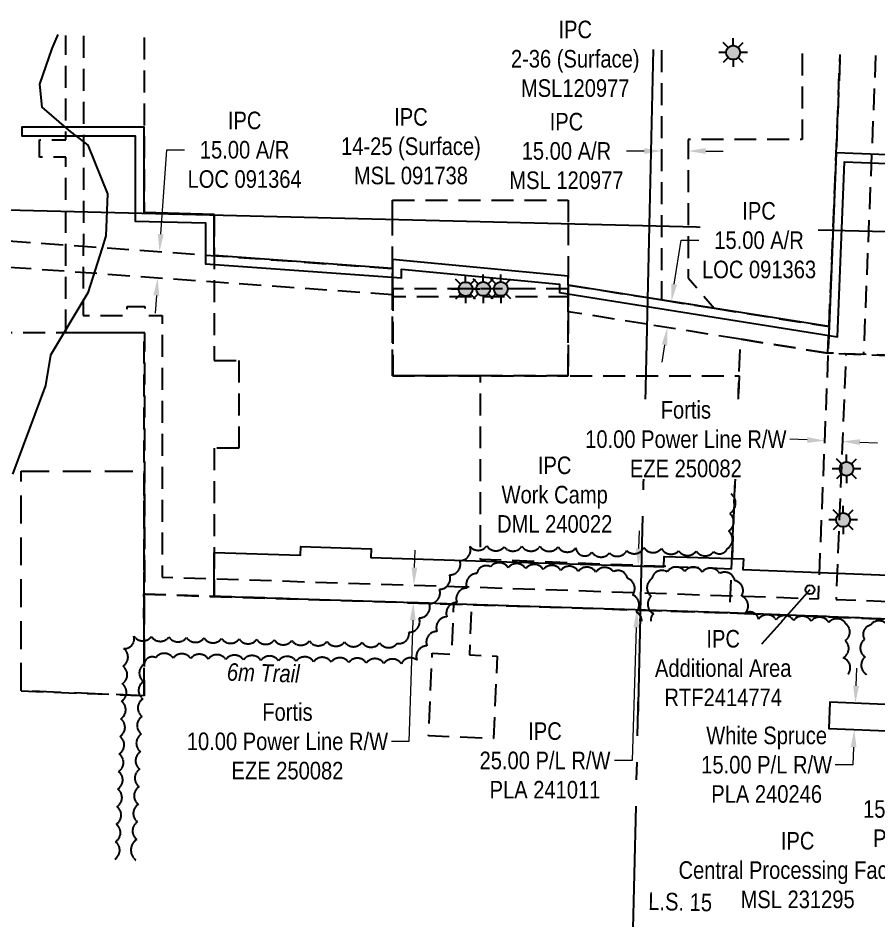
# Model space of a CAD drawing. Extents: x 394645 to 397219, y 6164206 to 6166343.
# Drawn here: x 395229 to 395719, y 6164738 to 6165251 of the extents above; entities that cross this region are included whole.
import ezdxf

# ---------------------------------------------------------------- set-up
doc = ezdxf.new("R2010")
doc.units = 0
doc.header["$LTSCALE"] = 5
doc.header["$PDSIZE"] = 0.5
for name, pattern in [('0', [1, 1, 0]), ('foc-ACCESSROAD', [3.75, 2.5, -1.25]), ('foc-FLOWLINE', [3.75, 2.5, -1.25]), ('foc-LSD', [8, 5, -3]), ('foc-QUARTERLINE', [33, 25, -3, 2, -3]), ('HIDDEN2', [4.7625, 3.175, -1.5875])]:
    doc.linetypes.add(name, pattern=pattern)
doc.layers.get('Defpoints').update_dxf_attribs({"color": 9})
for name, color, linetype in [('C-AR', 13, 'foc-ACCESSROAD'), ('C-RW', 13, 'Continuous'), ('C-WS', 13, 'foc-ACCESSROAD'), ('C-WS-S', 8, 'Continuous'), ('F-EZE', 190, 'foc-FLOWLINE'), ('F-RW', 190, 'Continuous'), ('L-SEC', 7, 'Continuous'), ('L-SECQ', 8, 'foc-QUARTERLINE'), ('L-SECTION-LSD', 7, 'foc-LSD'), ('T-BUSH', 110, '0'), ('T-EXISTING TFA', 220, 'HIDDEN2'), ('T-EXISTING TFA-T', 220, 'Continuous'), ('WETLAND', 143, 'Continuous')]:
    doc.layers.add(name, color=color, linetype=linetype)
for name, color, linetype, lineweight in [('C-AR-T', 13, 'Continuous', 9), ('C-RW-T', 13, 'Continuous', 9), ('C-WS-T', 13, 'Continuous', 9), ('F-EZE-T', 190, 'Continuous', 9), ('F-RW-T', 190, 'Continuous', 9), ('T-TEXT', 48, 'Continuous', 18)]:
    doc.layers.add(name, color=color, linetype=linetype, lineweight=lineweight)
doc.styles.add('100L', font='ARIALN.TTF', dxfattribs={"height": 11})
doc.styles.add('80CG', font='ARIALN.TTF', dxfattribs={"height": 10})
doc.styles.add('80L', font='ARIALN.TTF', dxfattribs={"height": 10})
doc.dimstyles.new('Compass 5 000', dxfattribs={"dimscale": 5, "dimtxt": 9, "dimasz": 2, "dimexe": 0.2, "dimexo": 0.0625, "dimgap": 0.5, "dimtad": 0, "dimtih": 1, "dimtoh": 1, "dimzin": 0, "dimdsep": 46, "dimtxsty": '80CG', "dimcen": 0.1, "dimse1": 1, "dimse2": 1, "dimclrd": 256, "dimclrt": 256, "dimaunit": 1, "dimadec": 4, "dimazin": 0, "dimtfac": 0.06, "dimtofl": 0, "dimtmove": 0, "dimatfit": 1, "dimfxl": 0.2, "dimtolj": 1, "dimtzin": 0, "dimlwd": -1, "dimarcsym": 0})

# ---------------------------------------------------------------- blocks, each defined once
blk = doc.blocks.new('*D373')
at = {"layer": 'C-AR-T', "transparency": 16777216}
for p, q in [((395310.33, 6165128.33), (395313.78, 6165176.3)), ((395313.78, 6165176.3), (395323.78, 6165176.3)), ((395307.83, 6165093.43), (395307.11, 6165083.45))]:
    blk.add_line(p, q, dxfattribs=at)
for points in [[(395308.67, 6165128.45), (395312, 6165128.21), (395309.62, 6165118.36)], [(395306.17, 6165093.55), (395309.49, 6165093.31), (395308.55, 6165103.4)]]:
    blk.add_solid(points, dxfattribs=at)
at = {"layer": 'Defpoints', "color": 0, "transparency": 16777216}
for p in [(395259.39, 6165121.96), (395258.32, 6165107.01), (395308.55, 6165103.4)]:
    blk.add_point(p, dxfattribs=at)
at = {"layer": 'C-AR-T', "transparency": 16777216, "insert": (395358.07, 6165176.3), "char_height": 10, "attachment_point": 5, "style": '80CG', "bg_fill": 3, "box_fill_scale": 1.1, "bg_fill_color": 256, "bg_fill_true_color": 13158600, "bg_fill_transparency": 0}
blk.add_mtext('\\A1;IPC\\P15.00 A/R\\PLOC 091364', dxfattribs=at)
blk = doc.blocks.new('*D374')
at = {"layer": 'C-AR-T', "transparency": 16777216}
for p, q in [((395602.61, 6165099.92), (395606.59, 6165124.86)), ((395606.59, 6165124.86), (395616.59, 6165124.86)), ((395597.1, 6165065.36), (395595.53, 6165055.49))]:
    blk.add_line(p, q, dxfattribs=at)
for points in [[(395600.97, 6165100.18), (395604.26, 6165099.66), (395601.04, 6165090.05)], [(395595.46, 6165065.63), (395598.75, 6165065.1), (395598.68, 6165075.24)]]:
    blk.add_solid(points, dxfattribs=at)
at = {"layer": 'Defpoints', "color": 0, "transparency": 16777216}
for p in [(395564.58, 6165095.86), (395562.22, 6165081.05), (395598.68, 6165075.24)]:
    blk.add_point(p, dxfattribs=at)
at = {"layer": 'C-AR-T', "transparency": 16777216, "insert": (395650.89, 6165124.86), "char_height": 10, "attachment_point": 5, "style": '80CG', "bg_fill": 3, "box_fill_scale": 1.1, "bg_fill_color": 256, "bg_fill_true_color": 13158600, "bg_fill_transparency": 0}
blk.add_mtext('\\A1;IPC\\P15.00 A/R\\PLOC 091363', dxfattribs=at)
blk = doc.blocks.new('*D375')
at = {"layer": 'C-AR-T', "transparency": 16777216}
for p, q in [((395585.53, 6165175.61), (395575.53, 6165175.61)), ((395620.53, 6165175.62), (395630.53, 6165175.62))]:
    blk.add_line(p, q, dxfattribs=at)
for points in [[(395585.53, 6165177.28), (395585.53, 6165173.95), (395595.53, 6165175.61)], [(395620.53, 6165177.28), (395620.53, 6165173.95), (395610.53, 6165175.62)]]:
    blk.add_solid(points, dxfattribs=at)
at = {"layer": 'Defpoints', "color": 0, "transparency": 16777216}
for p in [(395595.53, 6165176.23), (395595.53, 6165175.61), (395610.53, 6165176.24)]:
    blk.add_point(p, dxfattribs=at)
at = {"layer": 'C-AR-T', "transparency": 16777216, "insert": (395541.25, 6165175.61), "char_height": 10, "attachment_point": 5, "style": '80CG'}
blk.add_mtext('\\A1;IPC\\P15.00 A/R^JMSL 120977', dxfattribs=at)
blk = doc.blocks.new('*D388')
at = {"layer": 'C-RW-T', "transparency": 16777216}
for p, q in [((395805.12, 6164800.56), (395786.43, 6164801.31)), ((395840.07, 6164799.16), (395850.06, 6164798.76))]:
    blk.add_line(p, q, dxfattribs=at)
for points in [[(395805.18, 6164802.23), (395805.05, 6164798.9), (395815.11, 6164800.16)], [(395840.14, 6164800.83), (395840, 6164797.5), (395830.08, 6164799.56)]]:
    blk.add_solid(points, dxfattribs=at)
at = {"layer": 'Defpoints', "color": 0, "transparency": 16777216}
for p in [(395815.33, 6164805.66), (395830.3, 6164805.06), (395815.11, 6164800.16)]:
    blk.add_point(p, dxfattribs=at)
at = {"layer": 'C-RW-T', "transparency": 16777216, "insert": (395747.35, 6164801.31), "char_height": 10, "attachment_point": 5, "style": '80CG', "bg_fill": 3, "box_fill_scale": 1.1, "bg_fill_color": 256, "bg_fill_true_color": 13158600, "bg_fill_transparency": 0}
blk.add_mtext('\\A1;IPC\\P15.00 P/L R/W\\PPLA 091463', dxfattribs=at)
blk = doc.blocks.new('*D393')
at = {"layer": 'Defpoints', "color": 0, "transparency": 16777216}
for p in [(395710.15, 6164861.28), (395705.1, 6164846.47), (395709.55, 6164846.29)]:
    blk.add_point(p, dxfattribs=at)
at = {"layer": 'F-RW-T', "transparency": 16777216}
for p, q in [((395706.11, 6164871.45), (395706.51, 6164881.44)), ((395704.7, 6164836.48), (395704.3, 6164826.49)), ((395704.3, 6164826.49), (395694.3, 6164826.49))]:
    blk.add_line(p, q, dxfattribs=at)
for points in [[(395704.44, 6164871.51), (395707.77, 6164871.38), (395705.71, 6164861.46)], [(395703.04, 6164836.55), (395706.37, 6164836.41), (395705.1, 6164846.47)]]:
    blk.add_solid(points, dxfattribs=at)
at = {"layer": 'F-RW-T', "transparency": 16777216, "insert": (395655.22, 6164826.49), "char_height": 10, "attachment_point": 5, "style": '80CG'}
blk.add_mtext('\\A1;White Spruce\\P15.00 P/L R/W\\PPLA 240246', dxfattribs=at)
blk = doc.blocks.new('GAS')
h = blk.add_hatch(color=255)
h.dxf.hatch_style = 1
edge = h.paths.add_edge_path()
edge.add_arc((0, 0), 0.9, 0, 360)
for p, q in [((-0.57, 0.57), (-1.14, 1.14)), ((0, 0.81), (0, 1.62)), ((0.57, 0.57), (1.14, 1.14)), ((-0.81, 0), (-1.62, 0)), ((1.62, 0), (0.81, 0)), ((-0.57, -0.57), (-1.14, -1.14)), ((0, -0.81), (0, -1.62)), ((1.14, -1.14), (0.57, -0.57))]:
    blk.add_line(p, q)
blk.add_circle((0, 0), 0.8)
blk = doc.blocks.new('*D524')
at = {"layer": 'C-RW-T', "transparency": 16777216}
for p, q in [((395582.44, 6164949.53), (395582.76, 6164959.53)), ((395581.01, 6164904.55), (395578.59, 6164828.93)), ((395578.59, 6164828.93), (395568.59, 6164828.93))]:
    blk.add_line(p, q, dxfattribs=at)
for points in [[(395580.77, 6164949.58), (395584.11, 6164949.48), (395582.12, 6164939.54)], [(395579.34, 6164904.61), (395582.67, 6164904.5), (395581.32, 6164914.55)]]:
    blk.add_solid(points, dxfattribs=at)
at = {"layer": 'Defpoints', "color": 0, "transparency": 16777216}
for p in [(395505.63, 6164941.98), (395504.83, 6164916.99), (395581.32, 6164914.55)]:
    blk.add_point(p, dxfattribs=at)
at = {"layer": 'C-RW-T', "transparency": 16777216, "insert": (395529.05, 6164828.93), "char_height": 10, "attachment_point": 5, "style": '80CG'}
blk.add_mtext('\\A1;IPC\\P25.00 P/L R/W\\PPLA 241011', dxfattribs=at)
blk = doc.blocks.new('*D528')
at = {"layer": 'Defpoints', "color": 0, "transparency": 16777216}
for p in [(395368.77, 6164931.41), (395454.42, 6164928.68), (395368.46, 6164921.43)]:
    blk.add_point(p, dxfattribs=at)
at = {"layer": 'F-EZE-T', "transparency": 16777216}
for p, q in [((395454.74, 6164938.67), (395455.06, 6164948.67)), ((395453.79, 6164908.7), (395451.59, 6164839.79)), ((395451.59, 6164839.79), (395441.59, 6164839.79))]:
    blk.add_line(p, q, dxfattribs=at)
for points in [[(395453.08, 6164938.73), (395456.41, 6164938.62), (395454.42, 6164928.68)], [(395452.12, 6164908.75), (395455.45, 6164908.64), (395454.11, 6164918.69)]]:
    blk.add_solid(points, dxfattribs=at)
at = {"layer": 'F-EZE-T', "transparency": 16777216, "insert": (395382.45, 6164839.79), "char_height": 10, "attachment_point": 5, "style": '80CG'}
blk.add_mtext('\\A1;Fortis\\P10.00 Power Line R/W\\PEZE 250082', dxfattribs=at)
blk = doc.blocks.new('*D532')
at = {"layer": 'Defpoints', "color": 0, "transparency": 16777216}
for p in [(395688.44, 6165013.28), (395688.35, 6165010.86), (395698.43, 6165012.87)]:
    blk.add_point(p, dxfattribs=at)
at = {"layer": 'F-EZE-T', "transparency": 16777216}
for p, q in [((395678.35, 6165011.27), (395668.36, 6165011.67)), ((395708.32, 6165010.05), (395718.31, 6165009.65))]:
    blk.add_line(p, q, dxfattribs=at)
for points in [[(395678.42, 6165012.93), (395678.29, 6165009.6), (395688.35, 6165010.86)], [(395708.39, 6165011.72), (395708.25, 6165008.39), (395698.33, 6165010.46)]]:
    blk.add_solid(points, dxfattribs=at)
at = {"layer": 'F-EZE-T', "transparency": 16777216, "insert": (395609.22, 6165011.67), "char_height": 10, "attachment_point": 5, "style": '80CG', "bg_fill": 3, "box_fill_scale": 1.1, "bg_fill_color": 256, "bg_fill_true_color": 13158600, "bg_fill_transparency": 0}
blk.add_mtext('\\A1;Fortis\\P10.00 Power Line R/W\\PEZE 250082', dxfattribs=at)

msp = doc.modelspace()

# ---------------------------------------------------------------- linework, layer by layer
at = {"layer": 'C-AR'}
for points in [[(395442.324, 6165108.834), (395442.321, 6165093.801), (394943.128, 6165129.626), (394943.125, 6165144.659), (395442.324, 6165108.834)], [(395690.738, 6165075.746), (395690.094, 6165060.665), (395640.378, 6165068.59), (395587.047, 6165077.092), (395542.312, 6165084.223), (395542.31, 6165099.408), (395587.399, 6165092.22), (395595.545, 6165090.922), (395625.354, 6165086.169), (395690.738, 6165075.746)]]:
    msp.add_lwpolyline(points, close=True, dxfattribs=at)
at = {"layer": 'C-RW', "flags": 128}
msp.add_lwpolyline([(395805.928, 6165165.221), (395806.125, 6165170.216), (395694.765, 6165174.61), (395690.738, 6165075.746), (395542.31, 6165099.408), (395542.309, 6165104.43), (395442.325, 6165113.856), (395442.324, 6165108.834), (395340.827, 6165116.113), (395340.826, 6165139.569), (395300.826, 6165140.575), (395300.826, 6165189.184), (395231.319, 6165189.185), (395231.319, 6165184.186), (395295.828, 6165184.186), (395295.828, 6165135.702), (395335.828, 6165134.695), (395335.828, 6165111.461), (395447.321, 6165103.464), (395447.322, 6165108.364), (395537.312, 6165099.881), (395537.312, 6165095.143), (395695.504, 6165069.925), (395699.556, 6165169.419)], close=True, dxfattribs=at)
at = {"layer": 'C-RW'}
msp.add_lwpolyline([(395819.014, 6164905.613), (395634.215, 6164912.859), (395340.827, 6164922.226), (395340.8, 6164947.24), (395340.8, 6164947.24), (395389.951, 6164945.67), (395390.111, 6164950.668), (395430.09, 6164949.391), (395429.931, 6164944.394), (395596.781, 6164939.067), (395596.973, 6164945.066), (395635.317, 6164943.828), (395641.986, 6164943.613), (395641.75, 6164937.583), (395724.436, 6164934.341)], dxfattribs=at)
at = {"layer": 'C-WS'}
for points in [[(395300.83, 6164923.504), (395300.827, 6165072.159), (395000.909, 6165072.15), (395000.934, 6165148.152), (395000.938, 6165247.596)], [(395300.82, 6165240.239), (395300.81, 6165140.621), (395340.827, 6165139.584), (395340.827, 6165056.513), (395354.822, 6165056.513), (395354.822, 6165006.631), (395340.827, 6165006.631), (395340.827, 6164922.226)], [(395790.176, 6164696.297), (395784.751, 6164547.024), (395574.888, 6164555.178), (395164.376, 6164571.206), (395174.704, 6164870.81), (395300.838, 6164865.794), (395300.794, 6164923.504), (395634.215, 6164912.859), (395834.134, 6164905.02), (395828.944, 6164771.165), (395812.549, 6164740.56), (395790.176, 6164696.297)]]:
    msp.add_lwpolyline(points, dxfattribs=at)
at = {"layer": 'C-WS', "flags": 128}
for points in [[(395675.501, 6165231.048), (395675.506, 6165182.218), (395610.527, 6165182.212), (395610.534, 6165132.789), (395610.537, 6165103.525), (395625.354, 6165086.169), (395595.545, 6165090.922), (395595.539, 6165133.165), (395595.533, 6165182.21), (395595.529, 6165233.009)], [(396104.733, 6165220.517), (396099.705, 6165094.24), (395961.858, 6165099.712), (395931.875, 6165100.874), (395929.924, 6165050.947), (395869.918, 6165053.666), (395690.036, 6165060.72), (395693.056, 6165130.572), (395696.985, 6165230.52)]]:
    msp.add_lwpolyline(points, dxfattribs=at)
at = {"layer": 'C-WS'}
for points in [[(395542.317, 6165047.745), (395442.309, 6165047.773), (395442.321, 6165093.801), (395442.324, 6165108.834), (395442.33, 6165137.015), (395442.333, 6165147.715), (395542.303, 6165147.723), (395542.305, 6165134.502), (395542.31, 6165099.408), (395542.312, 6165084.223), (395542.317, 6165047.745)], [(395542.31, 6165097.228), (395442.346, 6165097.256), (395442.321, 6165093.801), (395442.324, 6165108.834), (395442.33, 6165137.015), (395442.333, 6165147.715), (395542.303, 6165147.723), (395542.305, 6165134.502), (395542.31, 6165099.408), (395542.312, 6165084.223), (395542.31, 6165097.228)], [(395542.317, 6165047.745), (395542.31, 6165097.228), (395442.346, 6165097.256), (395442.353, 6165047.773)]]:
    msp.add_lwpolyline(points, close=True, dxfattribs=at)
at = {"layer": 'C-WS', "flags": 128}
for points in [[(395542.303, 6165084.223), (395542.279, 6165047.847), (395586.365, 6165047.837), (395639.559, 6165047.821), (395635.486, 6164943.77), (395635.251, 6164937.783), (395602.196, 6164939.068), (395583.847, 6164939.782), (395492.305, 6164943.352), (395492.312, 6165047.839), (395442.316, 6165047.836), (395442.317, 6165092.812), (395542.305, 6165092.818), (395542.303, 6165084.223)], [(395840.195, 6165054.742), (395834.292, 6164905.003), (395819.337, 6164905.584), (395634.279, 6164912.86), (395640.378, 6165068.59), (395690.094, 6165060.665), (395825.346, 6165055.327), (395840.195, 6165054.742)]]:
    msp.add_lwpolyline(points, close=True, dxfattribs=at)
at = {"layer": 'F-EZE', "flags": 128}
msp.add_lwpolyline([(395266.275, 6165241.087), (395266.272, 6165182.077), (395266.267, 6165082.15), (395291.249, 6165082.149), (395291.249, 6165087.145), (395301.242, 6165087.145), (395301.242, 6165082.148), (395311.234, 6165082.148), (395311.228, 6164933.251), (395477.524, 6164927.942), (395684.709, 6164920.953), (395697.231, 6165230.514)], dxfattribs=at)
at = {"layer": 'F-RW', "flags": 128}
msp.add_lwpolyline([(396306.852, 6164210.896), (396252.465, 6164284.366), (396047.467, 6164398.547), (395763.68, 6164408.524), (395781.754, 6164858.4), (395691.194, 6164862.039), (395690.592, 6164847.056), (395766.17, 6164844.02), (395748.092, 6164394.068), (396043.328, 6164383.689), (396242.34, 6164272.842), (396287.734, 6164211.522)], dxfattribs=at)
at = {"layer": 'L-SEC', "flags": 128}
msp.add_lwpolyline([(394783.392, 6165152.935), (396392.984, 6165113.29)], dxfattribs=at)
at = {"layer": 'L-SECQ'}
msp.add_line((395590.711, 6165233.44), (395588.358, 6165133.345), dxfattribs=at)
at = {"layer": 'T-BUSH', "flags": 128}
for points in [[(395546.621, 6164949.864, 0.7047234), (395555.742, 6164947.514, 0.5205671), (395565.727, 6164947.053, 0.5205671), (395575.565, 6164948.362, 0.5205671), (395585.363, 6164950.082, 0.5205671), (395595.347, 6164949.595, 0.5205671), (395605.122, 6164948.212, 0.5205671), (395615.117, 6164948.107, 0.5205671), (395625.11, 6164947.828, 0.5205671), (395632.851, 6164949.468, 0.5205671), (395633.568, 6164959.438, 0.5205671), (395634.274, 6164969.41, 0.5205671), (395635.055, 6164980.554)], [(395284.183, 6164772.757, 0.520567), (395284.61, 6164782.744, 0.5205671), (395285.038, 6164792.731, 0.5205671), (395285.466, 6164802.718, 0.5205671), (395285.894, 6164812.706, 0.5205671), (395286.321, 6164822.693, 0.5205671), (395286.749, 6164832.68, 0.5205671), (395287.177, 6164842.667, 0.5205671), (395287.605, 6164852.654, 0.5205671), (395288.032, 6164862.642, 0.5205671), (395288.46, 6164872.629, 0.5205671), (395288.888, 6164882.616, 0.5205671), (395289.316, 6164892.603, 0.5205671), (395295.023, 6164899.737, 0.5205671), (395305.016, 6164899.461, 0.5205671), (395315.009, 6164899.185, 0.5205671), (395325.001, 6164898.91, 0.5205671), (395334.994, 6164898.634, 0.5205671), (395344.986, 6164898.359, 0.5205671), (395354.979, 6164898.083, 0.5205671), (395364.972, 6164897.807, 0.5205671), (395374.964, 6164897.532, 0.5205671), (395384.957, 6164897.256, 0.5205671), (395394.949, 6164896.981, 0.5205671), (395404.942, 6164896.705, 0.5205671), (395414.934, 6164896.43, 0.5205671), (395424.927, 6164896.154, 0.5205671), (395434.92, 6164895.878, 0.5205671), (395444.912, 6164895.603, 0.5205671), (395451.628, 6164901.893, 0.5205671), (395457.414, 6164910.044, 0.5205671), (395463.2, 6164918.196, 0.5205671), (395468.987, 6164926.347, 0.5205671), (395474.773, 6164934.499, 0.5205671), (395480.559, 6164942.65, 0.5205671), (395486.345, 6164950.801, 0.5205671), (395495.874, 6164951.138, 0.5205671), (395505.852, 6164950.534, 0.5205671), (395515.879, 6164950.825, 0.5205671), (395515.879, 6164950.825, 0.5205671), (395526.227, 6164950.701, 0.5205671), (395526.227, 6164950.701, 0.5205671), (395536.476, 6164950.479, 0.5205671), (395536.476, 6164950.479, 0.5205671), (395546.621, 6164949.864, 0.5205671), (395546.621, 6164949.864)], [(395582.039, 6164903.444, 0.5205671), (395581.074, 6164913.393, 0.5205671), (395578.934, 6164923.139, 0.5205671), (395575.936, 6164932.591, 0.5205671), (395568.018, 6164936.269, 0.5205671), (395558.026, 6164936.067, 0.5205671), (395548.042, 6164936.574, 0.5205671), (395538.059, 6164937.081, 0.5205671), (395528.075, 6164937.588, 0.5205671), (395518.091, 6164938.096, 0.5205671), (395508.108, 6164938.603, 0.5205671), (395498.124, 6164939.11, 0.5205671), (395490.281, 6164935.271, 0.5205671), (395484.597, 6164927.048, 0.5205671), (395478.912, 6164918.825, 0.5205671), (395473.227, 6164910.603, 0.5205671), (395467.543, 6164902.38, 0.5205671), (395461.858, 6164894.157, 0.5205671), (395456.173, 6164885.935, 0.5205671), (395447.339, 6164883.906, 0.5205671), (395437.346, 6164884.157, 0.5205671), (395427.352, 6164884.408, 0.5205671), (395417.359, 6164884.659, 0.5205671), (395407.366, 6164884.909, 0.5205671), (395397.373, 6164885.16, 0.5205671), (395387.379, 6164885.411, 0.5205671), (395377.386, 6164885.662, 0.5205671), (395367.393, 6164885.912, 0.5205671), (395357.4, 6164886.163, 0.5205671), (395347.406, 6164886.414, 0.5205671), (395337.413, 6164886.665, 0.5205671), (395327.42, 6164886.916, 0.5205671), (395317.427, 6164887.166, 0.5205671), (395307.433, 6164887.417, 0.5205671), (395300.95, 6164883.911, 0.5205671), (395300.522, 6164873.924, 0.5205671), (395300.094, 6164863.937, 0.5205671), (395299.667, 6164853.95, 0.5205671), (395299.239, 6164843.963, 0.5205671), (395298.811, 6164833.975, 0.5205671), (395298.384, 6164823.988, 0.5205671), (395297.956, 6164814.001, 0.5205671), (395297.528, 6164804.014, 0.5205671), (395297.1, 6164794.026, 0.5205671), (395296.673, 6164784.039, 0.5205671), (395296.167, 6164772.243, 0.5205671)], [(395701.576, 6164878.014, 0.5205671), (395698.777, 6164887.317, 0.5205671), (395699.929, 6164897.247, 0.5205671), (395700.485, 6164906.535, 0.5205671), (395690.568, 6164907.484, 0.5205671), (395680.601, 6164908.23, 0.5205671), (395670.612, 6164908.621, 0.5205671), (395660.623, 6164909.011, 0.5205671), (395650.635, 6164909.401, 0.5205671), (395643.1, 6164912.719, 0.5205671), (395640.973, 6164922.486, 0.5205671), (395637.154, 6164931.24, 0.5205671), (395628.53, 6164935.294, 0.5205671), (395618.57, 6164936.151, 0.5205671), (395608.595, 6164936.507, 0.5205671), (395598.602, 6164936.251, 0.5205671), (395589.882, 6164932.385, 0.5205671), (395589.493, 6164922.396, 0.5205671), (395590.747, 6164912.5, 0.5205671), (395591.954, 6164904.633, 0.5205671)], [(395810.079, 6164830.335, 0.5205671), (395810.343, 6164840.328, 0.5205671), (395810.606, 6164850.321, 0.5205671), (395810.869, 6164860.314, 0.5205671), (395811.132, 6164870.307, 0.5205671), (395811.395, 6164880.3, 0.5205671), (395811.481, 6164890.295, 0.5205671), (395811.515, 6164900.292, 0.5205671), (395804.139, 6164903.275, 0.5205671), (395794.156, 6164903.791, 0.5205671), (395784.173, 6164904.306, 0.5205671), (395774.19, 6164904.822, 0.5205671), (395764.207, 6164905.337, 0.5205671), (395754.213, 6164905.501, 0.5205671), (395744.217, 6164905.587, 0.5205671), (395734.221, 6164905.673, 0.5205671), (395724.225, 6164905.759, 0.5205671), (395714.229, 6164905.845, 0.5205671), (395710.911, 6164897.806, 0.5205671), (395711.24, 6164887.873, 0.5205671), (395712.103, 6164877.872)]]:
    msp.add_lwpolyline(points, format="xyb", dxfattribs=at)
at = {"layer": 'T-EXISTING TFA'}
msp.add_lwpolyline([(395300.827, 6164865.766), (395230.852, 6164868.554), (395230.852, 6164993.608), (395300.827, 6164993.608), (395300.827, 6164865.766), (395300.827, 6164990.819)], dxfattribs=at)
at = {"layer": 'WETLAND'}
msp.add_lwpolyline([(395251.676, 6165241.921), (395248.346, 6165234.023), (395241.382, 6165213.728), (395242.575, 6165200.596), (395257.734, 6165187.496), (395268.916, 6165178.955), (395280.089, 6165151.267), (395279.31, 6165132.201), (395279.117, 6165127.464), (395276.982, 6165120.653), (395268.916, 6165094.917), (395247.542, 6165059.456), (395244.755, 6165042.303), (395226.035, 6164991.837)], dxfattribs=at)

# ---------------------------------------------------------------- block references
at = {"layer": 'C-WS-S', "xscale": 4.998209999999943, "yscale": 4.998209999999943, "zscale": 4.998209999999943}
for p in [(395636.141, 6165231.658), (395483.861, 6165097.128), (395493.881, 6165097.222), (395503.898, 6165097.205), (395700.674, 6164994.862), (395698.75, 6164965.795)]:
    msp.add_blockref('GAS', p, dxfattribs=at)

# ---------------------------------------------------------------- texts
at = {"layer": 'C-WS-T', "insert": (395452.74, 6165178.308), "char_height": 9.99642, "width": 94.0334, "attachment_point": 5, "style": '80CG'}
msp.add_mtext('\\A1;IPC\\P14-25 (Surface)\\PMSL 091738', dxfattribs=at)
at = {"layer": 'T-TEXT', "insert": (395348.174, 6164884.354), "char_height": 9.99641, "attachment_point": 1, "rotation": 358.42023, "style": '80L'}
msp.add_mtext_dynamic_manual_height_columns('{\\fArial Narrow|b0|i1|c0|p34;6m Trail}', width=41.95539, gutter_width=50, heights=[0], dxfattribs=at)

# ---------------------------------------------------------------- dimensions: what is measured, and where the dimension line sits
at = {"layer": 'F-EZE-T', "color": 2}
dim = msp.add_linear_dim(base=(395454.424, 6164928.679), p1=(395368.456, 6164921.426), p2=(395368.775, 6164931.414), angle=88.17136, text='Fortis\\P10.00 Power Line R/W\\PEZE 250082', dimstyle='Compass 5 000', dxfattribs=at)
dim.commit()
dim.dimension.update_dxf_attribs({"geometry": '*D528', "text_midpoint": (395382.446, 6164839.793), "dimtype": 161})

# ---------------------------------------------------------------- next in the draw order: texts
at = {"layer": 'T-EXISTING TFA-T', "insert": (395630.481, 6164881.525), "char_height": 10, "attachment_point": 5, "style": '80CG', "bg_fill": 2}
msp.add_mtext_dynamic_manual_height_columns('IPC\\PAdditional Area\\PRTF2414774', width=87.77394, gutter_width=49.982, heights=[0], dxfattribs=at)

# ---------------------------------------------------------------- next in the draw order: linework, layer by layer
at = {"layer": 'F-EZE', "flags": 128}
msp.add_lwpolyline([(395717.213, 6165230.024), (395710.333, 6165059.953), (395700.346, 6165060.29), (395694.694, 6164920.563), (395884.489, 6164913.152), (395900.745, 6164912.518), (395901.99, 6164944.91), (395911.976, 6164944.526), (395910.346, 6164902.142), (395884.108, 6164903.167), (395882.775, 6164868.228), (395909.125, 6164867.201), (395908.736, 6164857.216), (395872.408, 6164858.632), (395874.123, 6164903.557), (395684.319, 6164910.968), (395487.12, 6164917.566), (395486.03, 6164889.056), (395501.782, 6164888.336), (395499.773, 6164841.413), (395462.834, 6164842.995), (395464.843, 6164889.918), (395476.045, 6164889.438), (395477.135, 6164917.956), (395301.195, 6164923.574), (395301.241, 6165072.156), (395256.274, 6165072.158), (395256.279, 6165172.084), (395241.29, 6165172.085), (395241.29, 6165182.078), (395256.279, 6165182.077), (395256.282, 6165241.332)], dxfattribs=at)
at = {"layer": 'L-SECQ'}
msp.add_line((395588.359, 6165132.953), (395570.32, 6164358.81), dxfattribs=at)

# ---------------------------------------------------------------- next in the draw order: dimensions: what is measured, and where the dimension line sits
at = {"layer": 'C-RW-T'}
dim = msp.add_linear_dim(base=(395581.324, 6164914.549), p1=(395505.628, 6164941.977), p2=(395504.831, 6164916.99), angle=268.17238, text='IPC\\P25.00 P/L R/W\\PPLA 241011', dimstyle='Compass 5 000', dxfattribs=at)
dim.commit()
dim.dimension.update_dxf_attribs({"geometry": '*D524', "text_midpoint": (395529.053, 6164828.929), "dimtype": 161})

# ---------------------------------------------------------------- next in the draw order: leaders
at = {"layer": 'T-EXISTING TFA-T'}
msp.add_leader([(395679.88, 6164926.102), (395652.298, 6164895.135)], dimstyle='Compass 5 000', override={"dimasz": 1, "dimldrblk": 'DotBlank'}, dxfattribs=at)

# ---------------------------------------------------------------- next in the draw order: texts
at = {"layer": 'C-WS-T', "insert": (395534.56, 6164980.12), "char_height": 10, "attachment_point": 5, "style": '80CG', "bg_fill": 3, "box_fill_scale": 1.1, "bg_fill_color": 256, "bg_fill_true_color": 13158600, "bg_fill_transparency": 0}
msp.add_mtext_dynamic_manual_height_columns('IPC\\PWork Camp\\PDML 240022', width=65.10981, gutter_width=49.982, heights=[0], dxfattribs=at)
at = {"layer": 'L-SECTION-LSD', "insert": (395586.142, 6164754.008), "char_height": 9.9964, "attachment_point": 1, "rotation": 358.64629, "style": '100L', "bg_fill": 3, "box_fill_scale": 1.15, "bg_fill_color": 256, "bg_fill_transparency": 0}
msp.add_mtext_dynamic_manual_height_columns('\\pi1.8584;L.S. 15', width=36.85945, gutter_width=55, heights=[0], dxfattribs=at)

# ---------------------------------------------------------------- next in the draw order: dimensions: what is measured, and where the dimension line sits
at = {"layer": 'C-AR-T', "color": 3}
for base, p1, p2, angle, text, picture, middle in [((395308.545, 6165103.402), (395259.39, 6165121.962), (395258.316, 6165107.006), 265.89517, 'IPC\\P15.00 A/R\\PLOC 091364', '*D373', (395358.068, 6165176.301)), ((395598.678, 6165075.238), (395564.584, 6165095.857), (395562.223, 6165081.049), 260.94333, 'IPC\\P15.00 A/R\\PLOC 091363', '*D374', (395650.889, 6165124.863))]:
    dim = msp.add_linear_dim(base=base, p1=p1, p2=p2, angle=angle, text=text, dimstyle='Compass 5 000', override={"dimtfill": 1}, dxfattribs=at)
    dim.commit()
    dim.dimension.update_dxf_attribs({"geometry": picture, "text_midpoint": middle, "dimtype": 161})
at = {"layer": 'C-RW-T'}
dim = msp.add_linear_dim(base=(395815.107, 6164800.162), p1=(395830.3, 6164805.064), p2=(395815.328, 6164805.665), angle=177.70214, text='IPC\\P15.00 P/L R/W\\PPLA 091463', dimstyle='Compass 5 000', override={"dimtfill": 1}, dxfattribs=at)
dim.commit()
dim.dimension.update_dxf_attribs({"geometry": '*D388', "text_midpoint": (395747.349, 6164801.313), "dimtype": 161})

# ---------------------------------------------------------------- next in the draw order: texts
at = {"layer": 'C-WS-T', "insert": (395672.85, 6164766.554), "char_height": 9.99642, "width": 135.56305, "attachment_point": 5, "style": '80CG'}
msp.add_mtext('\\A1;IPC\\PCentral Processing Facility\\PMSL 231295', dxfattribs=at)

# ---------------------------------------------------------------- next in the draw order: dimensions: what is measured, and where the dimension line sits
at = {"layer": 'C-AR-T'}
dim = msp.add_linear_dim(base=(395595.534, 6165175.614), p1=(395610.528, 6165176.237), p2=(395595.534, 6165176.235), angle=180.00697, text='IPC\\P15.00 A/R^JMSL 120977', dimstyle='Compass 5 000', dxfattribs=at)
dim.commit()
dim.dimension.update_dxf_attribs({"geometry": '*D375', "text_midpoint": (395541.247, 6165175.611), "dimtype": 161})
at = {"layer": 'F-EZE-T', "color": 2}
dim = msp.add_aligned_dim(p1=(395698.428, 6165012.873), p2=(395688.443, 6165013.277), distance=2.418, text='Fortis\\P10.00 Power Line R/W\\PEZE 250082', dimstyle='Compass 5 000', override={"dimtfill": 1}, dxfattribs=at)
dim.commit()
dim.dimension.update_dxf_attribs({"geometry": '*D532', "text_midpoint": (395609.221, 6165011.67)})
at = {"layer": 'F-RW-T', "color": 5}
dim = msp.add_aligned_dim(p1=(395710.147, 6164861.277), p2=(395709.545, 6164846.295), distance=-4.445, text='White Spruce\\P15.00 P/L R/W\\PPLA 240246', dimstyle='Compass 5 000', dxfattribs=at)
dim.commit()
dim.dimension.update_dxf_attribs({"geometry": '*D393', "text_midpoint": (395655.215, 6164826.489)})

# ---------------------------------------------------------------- next in the draw order: texts
at = {"layer": 'C-WS-T', "insert": (395546.256, 6165228.044), "char_height": 9.99642, "width": 78.96667, "attachment_point": 5, "style": '80CG', "bg_fill": 3, "box_fill_scale": 1.15, "bg_fill_color": 256, "bg_fill_true_color": 256, "bg_fill_transparency": 0}
msp.add_mtext('\\A1;IPC\\P2-36 (Surface)\\PMSL120977', dxfattribs=at)

doc.saveas('drawing.dxf')
